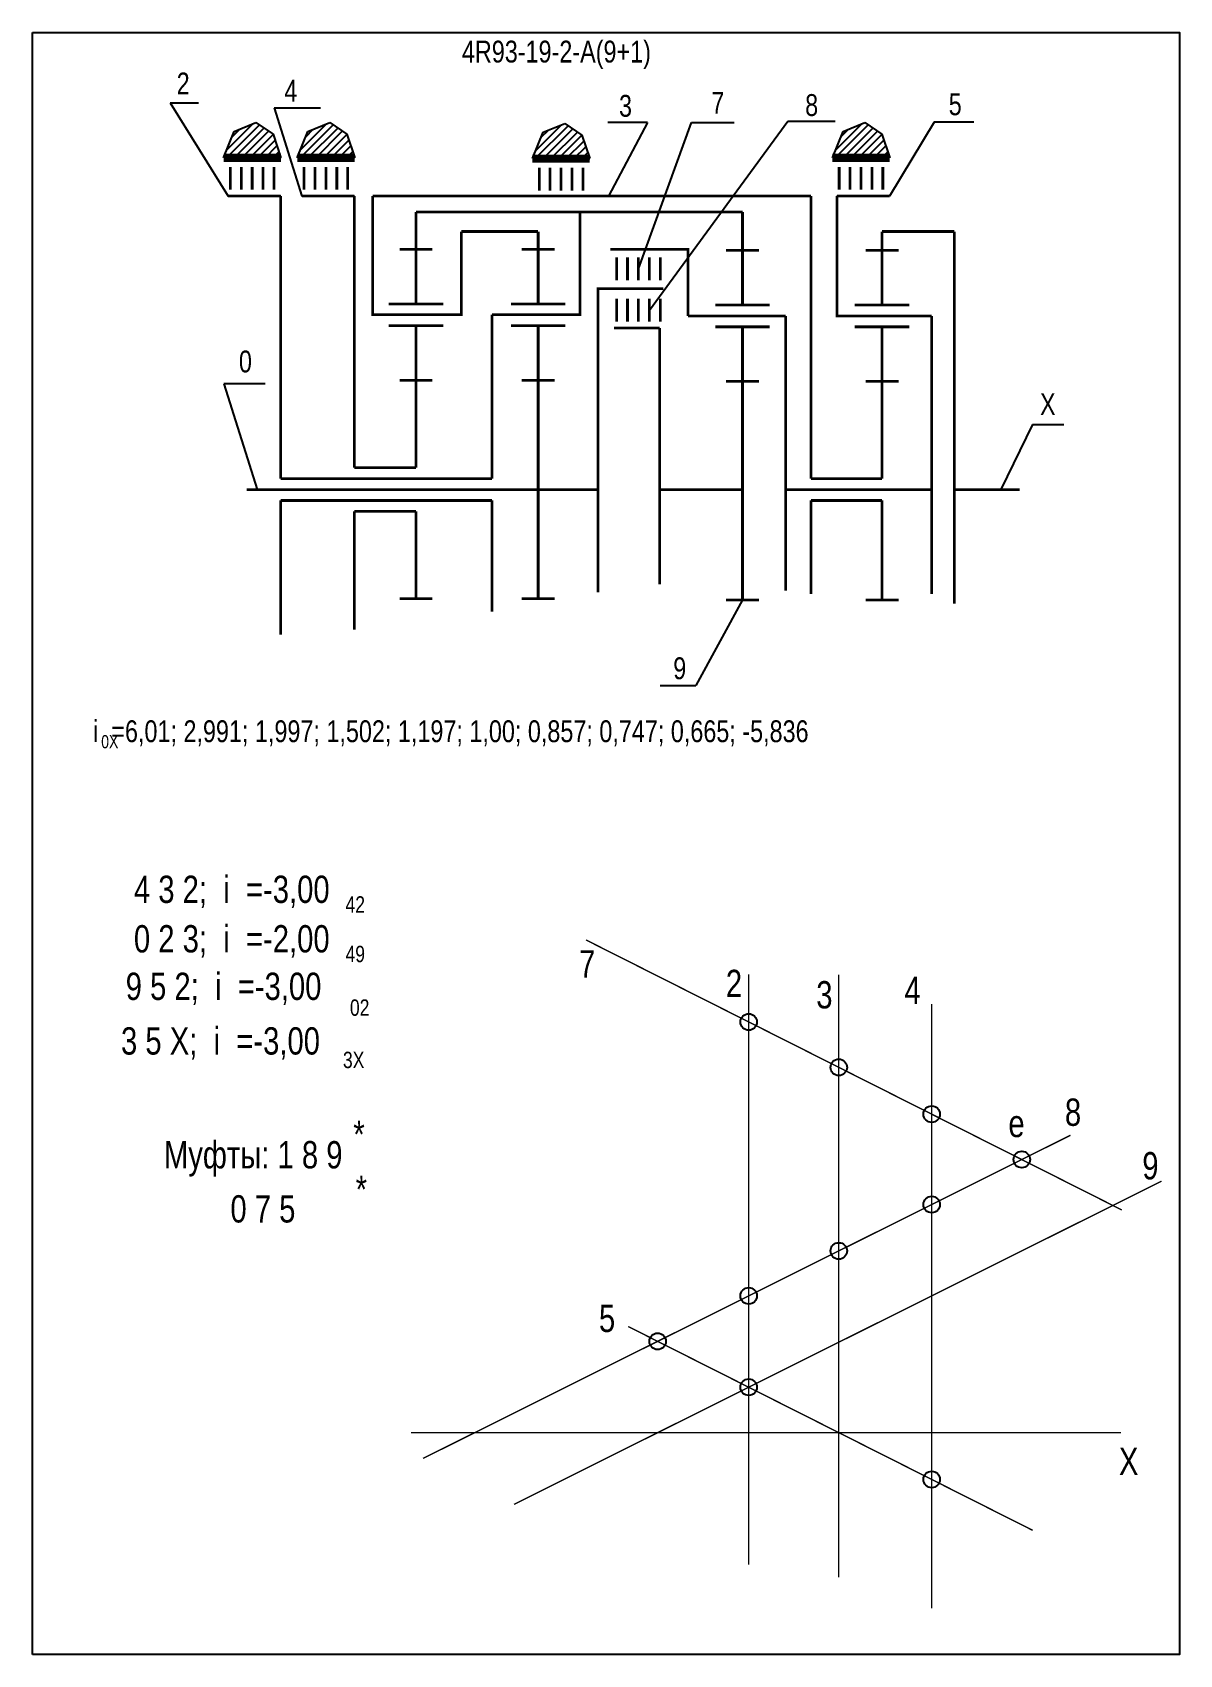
# Model space of a CAD drawing. Extents: x -352 to -142, y 153 to 450.
import ezdxf

# ---------------------------------------------------------------- set-up
doc = ezdxf.new("R2010")
doc.units = 0
doc.header["$LTSCALE"] = 15
doc.layers.get('DEFPOINTS').update_dxf_attribs({"linetype": 'CONTINUOUS'})
doc.layers.add('DIM', color=92, linetype='CONTINUOUS')
doc.layers.add('MAIN', color=5, linetype='CONTINUOUS')
doc.styles.add('AMK', font='amk.shx', dxfattribs={"width": 0.8})

msp = doc.modelspace()

# ---------------------------------------------------------------- hatches: boundary and pattern name
at = {"layer": 'DIM'}
h = msp.add_hatch(dxfattribs=at)
h.set_pattern_fill('_USER', color=0, angle=45, style=0, pattern_type=0)
h.set_pattern_definition([(45, (-65.1986, 1.2104), (-0.7071068, 0.7071068), [])])
h.paths.add_polyline_path([(-315.49, 431.73), (-317.44, 426.91), (-306.94, 426.91), (-308.39, 431.23), (-311.51, 433.35)])
h = msp.add_hatch(dxfattribs=at)
h.set_pattern_fill('_USER', color=0, angle=45, style=0, pattern_type=0)
h.set_pattern_definition([(45, (-51.7003, 1.2104), (-0.7071068, 0.7071068), [])])
h.paths.add_polyline_path([(-302, 431.73), (-303.94, 426.91), (-293.44, 426.91), (-294.89, 431.23), (-298.01, 433.35)])
h = msp.add_hatch(dxfattribs=at)
h.set_pattern_fill('_USER', color=0, angle=45, style=0, pattern_type=0)
h.set_pattern_definition([(45, (-8.6564, 1.0634), (-0.7071068, 0.7071068), [])])
h.paths.add_polyline_path([(-258.95, 431.58), (-260.9, 426.76), (-250.4, 426.76), (-251.85, 431.08), (-254.96, 433.2)])
h = msp.add_hatch(dxfattribs=at)
h.set_pattern_fill('_USER', color=0, angle=45, style=0, pattern_type=0)
h.set_pattern_definition([(45, (46.2575, 1.2104), (-0.7071068, 0.7071068), [])])
h.paths.add_polyline_path([(-204.04, 431.73), (-205.98, 426.91), (-195.49, 426.91), (-196.93, 431.23), (-200.05, 433.35)])

# ---------------------------------------------------------------- linework, layer by layer
at = {"layer": 'DEFPOINTS', "const_width": 0.25}
for points in [[(-152.99, 234.26), (-251.08, 283.7)], [(-221.31, 169.35), (-221.31, 277.39)], [(-204.81, 166.99), (-204.81, 277.35)], [(-187.81, 161.3), (-187.81, 271.99)], [(-280.93, 188.77), (-162.39, 247.95)], [(-169.32, 175.61), (-243.37, 212.93)], [(-283.13, 193.5), (-153.13, 193.5)]]:
    msp.add_lwpolyline(points, dxfattribs=at)
at = {"layer": 'DEFPOINTS', "color": 1, "const_width": 0.25}
msp.add_lwpolyline([(-264.26, 180.37), (-145.72, 239.55)], dxfattribs=at)
at = {"layer": 'DEFPOINTS'}
for centre in [(-221.31, 268.69), (-204.81, 260.38), (-187.81, 251.81), (-171.31, 243.5), (-187.81, 235.26), (-204.81, 226.77), (-221.31, 218.54), (-237.98, 210.21), (-221.31, 201.81), (-187.81, 184.93)]:
    msp.add_circle(centre, 1.51, dxfattribs=at)
at = {"layer": 'DIM', "color": 0}
for p, q in [((-327.24, 436.98), (-322.05, 436.98)), ((-327.24, 436.98), (-316.61, 419.9)), ((-308.19, 436.07), (-299.72, 436.07)), ((-308.19, 436.07), (-303.11, 419.9)), ((-317.44, 426.91), (-315.49, 431.73)), ((-315.49, 431.73), (-311.51, 433.35)), ((-311.51, 433.35), (-308.39, 431.23)), ((-308.39, 431.23), (-306.94, 426.91)), ((-303.94, 426.91), (-302, 431.73)), ((-302, 431.73), (-298.01, 433.35)), ((-298.01, 433.35), (-294.89, 431.23)), ((-294.89, 431.23), (-293.44, 426.91)), ((-260.9, 426.76), (-258.95, 431.58)), ((-258.95, 431.58), (-254.96, 433.2)), ((-254.96, 433.2), (-251.85, 431.08)), ((-251.85, 431.08), (-250.4, 426.76)), ((-239.86, 433.39), (-247.12, 433.39)), ((-239.86, 433.39), (-246.98, 419.9)), ((-241.49, 406.57), (-231.76, 433.39)), ((-239.49, 399), (-214.15, 433.61)), ((-231.76, 433.39), (-223.94, 433.39)), ((-214.15, 433.61), (-205.46, 433.61)), ((-205.98, 426.91), (-204.04, 431.73)), ((-204.04, 431.73), (-200.05, 433.35)), ((-200.05, 433.35), (-196.93, 431.23)), ((-196.93, 431.23), (-195.49, 426.91)), ((-187.38, 433.43), (-195.52, 419.9)), ((-180.12, 433.43), (-187.38, 433.43)), ((-306.98, 419.9), (-316.61, 419.9)), ((-293.48, 419.9), (-303.11, 419.9)), ((-195.52, 419.9), (-205.15, 419.9)), ((-309.8, 385.55), (-317.41, 385.55)), ((-317.41, 385.55), (-311.3, 366.17)), ((-169.36, 378.08), (-175.16, 366.17)), ((-169.36, 378.08), (-163.64, 378.08)), ((-222.44, 362.17), (-222.44, 362.17)), ((-222.44, 345.97), (-230.96, 330.32)), ((-237.52, 330.32), (-230.96, 330.32))]:
    msp.add_line(p, q, dxfattribs=at)
at = {"layer": 'DIM', "color": 0, "const_width": 0.5}
for points in [[(-306.98, 419.9), (-316.61, 419.9)], [(-306.98, 419.9), (-306.98, 368.17)], [(-293.48, 419.9), (-303.11, 419.9)], [(-293.48, 370.17), (-293.48, 419.9)], [(-287, 398.17), (-290.16, 398.17), (-290.16, 419.9)], [(-290.16, 419.9), (-209.92, 419.9)], [(-209.92, 368.17), (-209.92, 419.9)], [(-195.52, 419.9), (-205.15, 419.9)], [(-201.79, 397.97), (-205.15, 397.97), (-205.15, 419.9)], [(-222.44, 417), (-282.2, 417)], [(-254.79, 398.17), (-252.21, 398.17), (-252.21, 417)], [(-277.26, 398.17), (-273.9, 398.17), (-273.9, 413.42)], [(-273.9, 413.42), (-259.85, 413.42)], [(-196.88, 413.42), (-183.66, 413.42)], [(-183.66, 413.42), (-183.66, 366.17)], [(-246.64, 410.17), (-232.4, 410.17), (-232.4, 397.97)], [(-236.92, 402.95), (-248.9, 402.95), (-248.9, 347.35)], [(-268.31, 398.17), (-268.31, 368.17)], [(-214.55, 397.97), (-214.55, 347.65)], [(-187.81, 347.06), (-187.81, 397.97)], [(-237.59, 395.73), (-245.95, 395.73)], [(-237.59, 395.73), (-237.59, 366.17)], [(-306.98, 368.17), (-268.31, 368.17)], [(-209.92, 368.17), (-196.88, 368.17)], [(-313.24, 366.17), (-248.9, 366.17)], [(-237.59, 366.17), (-222.22, 366.17)], [(-237.59, 366.17), (-237.59, 348.83)], [(-214.55, 366.17), (-187.81, 366.17)], [(-183.66, 366.17), (-183.66, 345.3)], [(-183.66, 366.17), (-171.69, 366.17)], [(-306.98, 364.17), (-268.31, 364.17)], [(-306.98, 364.17), (-306.98, 339.6)], [(-293.48, 362.17), (-293.48, 340.49)], [(-268.31, 364.17), (-268.31, 343.82)], [(-209.92, 364.17), (-196.88, 364.17)], [(-209.92, 364.17), (-209.92, 347.06)]]:
    msp.add_lwpolyline(points, dxfattribs=at)
at = {"layer": 'DIM', "color": 0}
for points in [[(-293.48, 370.17, 0.5, 0.5, 0), (-282.2, 370.17, 0.5, 0.5, 0)], [(-293.48, 362.17, 0.5, 0.5, 0), (-282.2, 362.17, 0.5, 0.5, 0)]]:
    msp.add_lwpolyline(points, format="xyseb", dxfattribs=at)
at = {"layer": 'MAIN'}
for points in [[(-352.43, 152.87), (-352.43, 449.87)], [(-352.43, 449.87), (-142.43, 449.87), (-142.43, 152.87), (-352.43, 152.87)]]:
    msp.add_lwpolyline(points, dxfattribs=at)
at = {"layer": 'MAIN', "color": 0}
for points, const_width in [([(-317.44, 426.91), (-306.94, 426.91)], 1.5), ([(-308.21, 425.26), (-308.21, 421.06)], 0.5), ([(-303.94, 426.91), (-293.44, 426.91)], 1.5), ([(-294.71, 425.26), (-294.71, 421.06)], 0.5), ([(-260.9, 426.76), (-250.4, 426.76)], 1.5), ([(-251.66, 425.11), (-251.66, 420.91)], 0.5), ([(-205.98, 426.91), (-195.49, 426.91)], 1.5), ([(-196.75, 425.26), (-196.75, 421.06)], 0.5), ([(-282.2, 410.17), (-282.2, 417)], 0.5), ([(-222.44, 409.97), (-222.44, 417)], 0.5), ([(-259.85, 410.17), (-259.85, 413.42)], 0.5), ([(-196.88, 399.97), (-196.88, 413.42)], 0.5), ([(-282.2, 410.17), (-285.2, 410.17)], 0.5), ([(-282.2, 400.17), (-282.2, 410.17)], 0.5), ([(-282.2, 410.17), (-279.2, 410.17)], 0.5), ([(-259.85, 410.17), (-262.85, 410.17)], 0.5), ([(-259.85, 400.17), (-259.85, 410.17)], 0.5), ([(-259.85, 410.17), (-256.85, 410.17)], 0.5), ([(-222.44, 409.97), (-225.44, 409.97)], 0.5), ([(-222.44, 399.97), (-222.44, 409.97)], 0.5), ([(-222.44, 409.97), (-219.44, 409.97)], 0.5), ([(-196.88, 409.97), (-199.88, 409.97)], 0.5), ([(-196.88, 409.97), (-193.88, 409.97)], 0.5), ([(-237.49, 408.67), (-237.49, 404.47)], 0.5), ([(-237.49, 401.1), (-237.49, 396.9)], 0.5), ([(-277.26, 398.17), (-287, 398.17)], 0.5), ([(-254.79, 398.17), (-268.31, 398.17)], 0.5), ([(-214.55, 397.97), (-232.4, 397.97)], 0.5), ([(-187.81, 397.97), (-201.79, 397.97)], 0.5), ([(-282.2, 396.17), (-287.2, 396.17)], 0.5), ([(-282.2, 386.17), (-282.2, 396.17), (-277.2, 396.17)], 0.5), ([(-259.85, 396.17), (-264.85, 396.17)], 0.5), ([(-259.85, 386.17), (-259.85, 396.17), (-254.85, 396.17)], 0.5), ([(-222.44, 395.97), (-227.44, 395.97)], 0.5), ([(-222.44, 385.97), (-222.44, 395.97), (-217.44, 395.97)], 0.5), ([(-196.88, 395.97), (-201.88, 395.97)], 0.5), ([(-196.88, 385.97), (-196.88, 395.97), (-191.88, 395.97)], 0.5), ([(-282.2, 386.17), (-285.2, 386.17)], 0.5), ([(-282.2, 370.17), (-282.2, 386.17)], 0.5), ([(-282.2, 386.17), (-279.2, 386.17)], 0.5), ([(-259.85, 386.17), (-262.85, 386.17)], 0.5), ([(-259.85, 366.17), (-259.85, 386.17)], 0.5), ([(-259.85, 386.17), (-256.85, 386.17)], 0.5), ([(-222.44, 385.97), (-225.44, 385.97)], 0.5), ([(-222.44, 366.17), (-222.44, 385.97)], 0.5), ([(-222.44, 385.97), (-219.44, 385.97)], 0.5), ([(-196.88, 385.97), (-199.88, 385.97)], 0.5), ([(-196.88, 368.17), (-196.88, 385.97)], 0.5), ([(-196.88, 385.97), (-193.88, 385.97)], 0.5), ([(-259.85, 366.17), (-259.85, 346.17)], 0.5), ([(-222.44, 366.17), (-222.44, 345.97)], 0.5), ([(-282.2, 362.17), (-282.2, 346.17)], 0.5), ([(-196.88, 364.17), (-196.88, 345.97)], 0.5), ([(-282.2, 346.17), (-285.2, 346.17)], 0.5), ([(-282.2, 346.17), (-279.2, 346.17)], 0.5), ([(-259.85, 346.17), (-262.85, 346.17)], 0.5), ([(-259.85, 346.17), (-256.85, 346.17)], 0.5), ([(-222.44, 345.97), (-225.44, 345.97)], 0.5), ([(-222.44, 345.97), (-219.44, 345.97)], 0.5), ([(-196.88, 345.97), (-199.88, 345.97)], 0.5), ([(-196.88, 345.97), (-193.88, 345.97)], 0.5)]:
    msp.add_lwpolyline(points, dxfattribs=dict(at, const_width=const_width))
for points in [[(-316.21, 425.26, 0.5, 0.5, 0), (-316.21, 421.06, 0.5, 0.5, 0)], [(-314.21, 425.26, 0.5, 0.5, 0), (-314.21, 421.06, 0.5, 0.5, 0)], [(-312.21, 425.26, 0.5, 0.5, 0), (-312.21, 421.06, 0.5, 0.5, 0)], [(-310.21, 425.26, 0.5, 0.5, 0), (-310.21, 421.06, 0.5, 0.5, 0)], [(-302.71, 425.26, 0.5, 0.5, 0), (-302.71, 421.06, 0.5, 0.5, 0)], [(-300.71, 425.26, 0.5, 0.5, 0), (-300.71, 421.06, 0.5, 0.5, 0)], [(-298.71, 425.26, 0.5, 0.5, 0), (-298.71, 421.06, 0.5, 0.5, 0)], [(-296.71, 425.26, 0.5, 0.5, 0), (-296.71, 421.06, 0.5, 0.5, 0)], [(-259.66, 425.11, 0.5, 0.5, 0), (-259.66, 420.91, 0.5, 0.5, 0)], [(-257.66, 425.11, 0.5, 0.5, 0), (-257.66, 420.91, 0.5, 0.5, 0)], [(-255.66, 425.11, 0.5, 0.5, 0), (-255.66, 420.91, 0.5, 0.5, 0)], [(-253.66, 425.11, 0.5, 0.5, 0), (-253.66, 420.91, 0.5, 0.5, 0)], [(-204.75, 425.26, 0.5, 0.5, 0), (-204.75, 421.06, 0.5, 0.5, 0)], [(-202.75, 425.26, 0.5, 0.5, 0), (-202.75, 421.06, 0.5, 0.5, 0)], [(-200.75, 425.26, 0.5, 0.5, 0), (-200.75, 421.06, 0.5, 0.5, 0)], [(-198.75, 425.26, 0.5, 0.5, 0), (-198.75, 421.06, 0.5, 0.5, 0)], [(-245.49, 408.67, 0.5, 0.5, 0), (-245.49, 404.47, 0.5, 0.5, 0)], [(-243.49, 408.67, 0.5, 0.5, 0), (-243.49, 404.47, 0.5, 0.5, 0)], [(-241.49, 408.67, 0.5, 0.5, 0), (-241.49, 404.47, 0.5, 0.5, 0)], [(-239.49, 408.67, 0.5, 0.5, 0), (-239.49, 404.47, 0.5, 0.5, 0)], [(-245.49, 401.1, 0.5, 0.5, 0), (-245.49, 396.9, 0.5, 0.5, 0)], [(-243.49, 401.1, 0.5, 0.5, 0), (-243.49, 396.9, 0.5, 0.5, 0)], [(-241.49, 401.1, 0.5, 0.5, 0), (-241.49, 396.9, 0.5, 0.5, 0)], [(-239.49, 401.1, 0.5, 0.5, 0), (-239.49, 396.9, 0.5, 0.5, 0)], [(-277.2, 400.17, 0.5, 0.5, 0), (-287.2, 400.17, 0.5, 0.5, 0)], [(-254.85, 400.17, 0.5, 0.5, 0), (-264.85, 400.17, 0.5, 0.5, 0)], [(-217.44, 399.97, 0.5, 0.5, 0), (-227.44, 399.97, 0.5, 0.5, 0)], [(-191.88, 399.97, 0.5, 0.5, 0), (-201.88, 399.97, 0.5, 0.5, 0)]]:
    msp.add_lwpolyline(points, format="xyseb", dxfattribs=at)

# ---------------------------------------------------------------- texts
at = {"layer": 'DIM', "color": 0, "style": 'AMK', "width": 0.8}
for s, height, p in [('4R93-19-2-A(9+1)', 4, (-273.81, 444.36)), ('2', 4, (-326.03, 438.52)), ('4', 4, (-306.32, 437.19)), ('3', 4, (-245.05, 434.43)), ('7', 4, (-228.15, 434.97)), ('8', 4, (-210.97, 434.57)), ('5', 4, (-184.69, 434.71)), ('0', 4, (-314.63, 387.62)), ('X', 4, (-167.98, 379.8)), ('9', 4, (-235.12, 331.45)), ('i  =6,01; 2,991; 1,997; 1,502; 1,197; 1,00; 0,857; 0,747; 0,665; -5,836', 4, (-341.32, 319.92)), ('0X', 2.4, (-339.84, 318.81)), ('    4 3 2;  i  =-3,00', 5, (-339.8, 290.48)), ('42', 3, (-295.12, 288.71)), ('    0 2 3;  i  =-2,00', 5, (-339.8, 281.42)), ('49', 3, (-295.12, 279.64)), ('7', 5, (-252.37, 276.83)), ('     9 5 2;  i  =-3,00', 5, (-342.79, 272.72)), ('2', 5, (-225.49, 273.24)), ('3', 5, (-208.94, 271.17)), ('4', 5, (-192.8, 272)), ('02', 3, (-294.31, 269.82)), ('     3 5 X;  i  =-3,00', 5, (-343.65, 262.72)), ('3X', 3, (-295.59, 260.24)), ('8', 5, (-163.42, 249.67)), ('*', 5, (-293.69, 245.61)), ('e', 5, (-173.77, 247.61)), ('Муфты: 1 8 9', 5, (-328.36, 241.88)), ('9', 5, (-149.25, 239.87)), ('*', 5, (-293.26, 235.54)), ('       0 7 5', 5, (-326.59, 231.97)), ('5', 5, (-248.72, 211.92)), ('X', 5, (-153.53, 185.74))]:
    msp.add_text(s, height=height, dxfattribs=at).set_placement(p)

doc.saveas('drawing.dxf')
